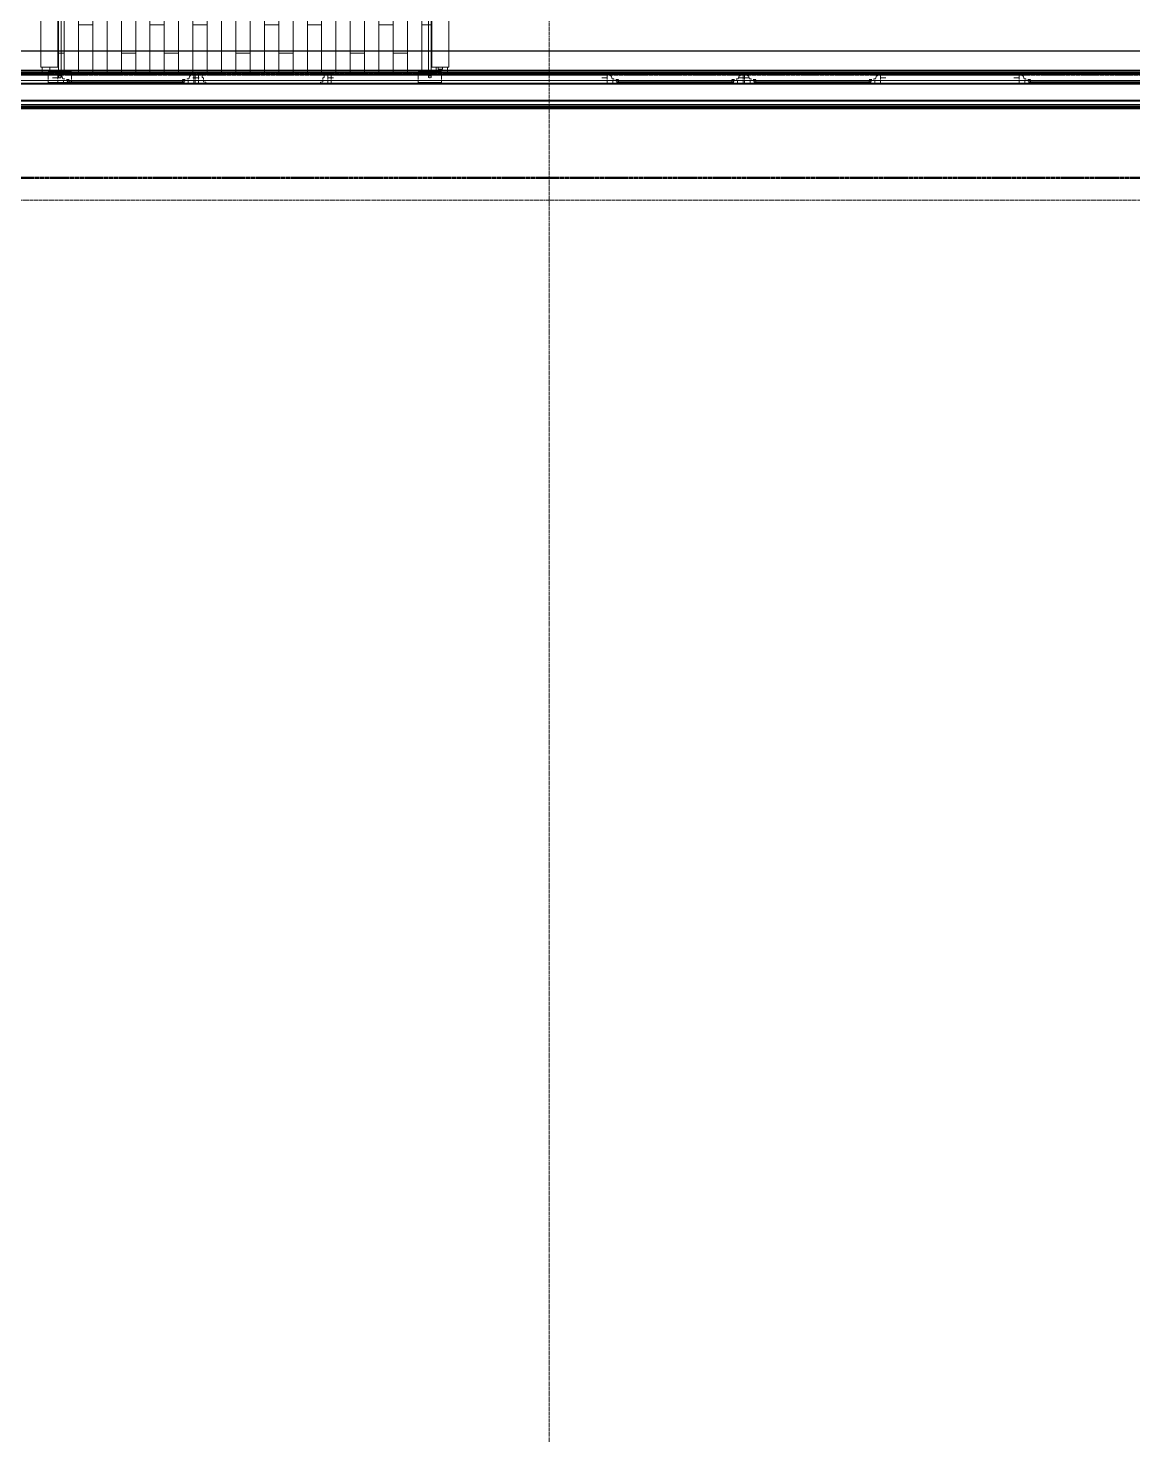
# Model space of a CAD drawing. Header units: inches. Extents: x -4235 to -464, y 9767 to 12269.
# Drawn here: x -2646 to -2337.1, y 10471.1 to 10864.3 of the extents above; entities that cross this region are included whole.
import ezdxf

# ---------------------------------------------------------------- set-up
doc = ezdxf.new("R2010")
doc.units = ezdxf.units.IN
doc.header["$MEASUREMENT"] = 0
doc.linetypes.add('Dash 1_16_', pattern=[0.125, 0.0625, -0.0625])
doc.linetypes.add('Grid Line 1_2_', pattern=[0.875, 0.5, -0.125, 0.125, -0.125])
for name, color, linetype, lineweight in [('A-DOOR-1', 31, 'Continuous', 9), ('A-DOOR-FRAM', 31, 'Continuous', 20), ('A-FLOR-1', 192, 'Continuous', 9), ('A-FLOR-HRAL', 11, 'Continuous', 9), ('A-FLOR-PATT-1', 9, 'Continuous', 9), ('A-GLAZ-1', 151, 'Continuous', 9), ('A-GLAZ-2', 151, 'Continuous', 20), ('A-ROOF-1', 10, 'Dash 1_16_', 9), ('A-WALL-1', 113, 'Continuous', 9), ('C-PROP-LINE-1', 91, 'Dash 1_16_', 50), ('S-GRID-1', 1, 'Grid Line 1_2_', 9)]:
    doc.layers.add(name, color=color, linetype=linetype, lineweight=lineweight)

# ---------------------------------------------------------------- blocks, each defined once
blk = doc.blocks.new('Basic Wall _ EXT - FIBER CEMENT - LARGE - ___-2505166-BACKGROUND - ROOF PLAN')
at = {"layer": 'A-WALL-1'}
for p, q in [((-2642.1, 10851.71), (-2755.53, 10851.71)), ((-2642.1, 10851.71), (-2755.53, 10851.71)), ((-2755.53, 10851.68), (-2642.1, 10851.68)), ((-2642.1, 10851.68), (-2755.53, 10851.68)), ((-2484.14, 10851.71), (-2528.77, 10851.71)), ((-2484.14, 10851.71), (-2528.77, 10851.71)), ((-2528.77, 10851.68), (-2484.14, 10851.68)), ((-2484.14, 10851.68), (-2528.77, 10851.68)), ((-2445.74, 10851.71), (-2446.11, 10851.71)), ((-2445.74, 10851.71), (-2446.11, 10851.71)), ((-2446.11, 10851.68), (-2445.74, 10851.68)), ((-2445.74, 10851.68), (-2446.11, 10851.68)), ((-2368.94, 10851.71), (-2407.71, 10851.71)), ((-2368.94, 10851.71), (-2407.71, 10851.71)), ((-2407.71, 10851.68), (-2368.94, 10851.68)), ((-2368.94, 10851.68), (-2407.71, 10851.68)), ((-2640.44, 10849.67), (-2674.76, 10849.67)), ((-2640.44, 10849.67), (-2674.76, 10849.67)), ((-2674.76, 10849.64), (-2640.44, 10849.64)), ((-2640.44, 10849.64), (-2674.76, 10849.64)), ((-2640.35, 10849.67), (-2640.44, 10849.67)), ((-2640.35, 10849.67), (-2640.44, 10849.67)), ((-2640.44, 10849.64), (-2640.35, 10849.64)), ((-2640.35, 10849.64), (-2640.44, 10849.64)), ((-2637.74, 10849.67), (-2640.33, 10849.67)), ((-2637.74, 10849.67), (-2640.33, 10849.67)), ((-2640.33, 10849.64), (-2637.74, 10849.64)), ((-2637.74, 10849.64), (-2640.33, 10849.64)), ((-2598.39, 10849.67), (-2599.71, 10849.67)), ((-2598.39, 10849.67), (-2599.71, 10849.67)), ((-2599.71, 10849.64), (-2598.39, 10849.64)), ((-2598.39, 10849.64), (-2599.71, 10849.64)), ((-2536.94, 10849.67), (-2562.26, 10849.67)), ((-2536.94, 10849.67), (-2562.26, 10849.67)), ((-2562.26, 10849.64), (-2536.94, 10849.64)), ((-2536.94, 10849.64), (-2562.26, 10849.64)), ((-2536.86, 10849.67), (-2536.94, 10849.67)), ((-2536.86, 10849.67), (-2536.94, 10849.67)), ((-2536.94, 10849.64), (-2536.85, 10849.64)), ((-2536.85, 10849.64), (-2536.94, 10849.64)), ((-2530.47, 10849.67), (-2536.83, 10849.67)), ((-2530.47, 10849.67), (-2536.83, 10849.67)), ((-2536.83, 10849.64), (-2530.46, 10849.64)), ((-2530.46, 10849.64), (-2536.83, 10849.64)), ((-2484.14, 10849.67), (-2530.44, 10849.67)), ((-2484.14, 10849.67), (-2530.44, 10849.67)), ((-2530.44, 10849.64), (-2484.14, 10849.64)), ((-2484.14, 10849.64), (-2530.44, 10849.64)), ((-2445.74, 10849.67), (-2446.11, 10849.67)), ((-2445.74, 10849.67), (-2446.11, 10849.67)), ((-2446.11, 10849.64), (-2445.74, 10849.64)), ((-2445.74, 10849.64), (-2446.11, 10849.64)), ((-2368.94, 10849.67), (-2407.71, 10849.67)), ((-2368.94, 10849.67), (-2407.71, 10849.67)), ((-2407.71, 10849.64), (-2368.94, 10849.64)), ((-2368.94, 10849.64), (-2407.71, 10849.64))]:
    blk.add_line(p, q, dxfattribs=at)
blk = doc.blocks.new('Basic Wall _ EXT - FIBER CEMENT - LARGE - ___-2162459-BACKGROUND - ROOF PLAN')
at = {"layer": 'A-WALL-1'}
for p, q in [((-2637.56, 10852.6), (-2989.21, 10852.6)), ((-2637.56, 10852.3), (-2989.21, 10852.3)), ((-2637.56, 10852.3), (-2989.21, 10852.3)), ((-2637.56, 10852.28), (-2989.21, 10852.28)), ((-2637.56, 10852.26), (-2989.21, 10852.26)), ((-2637.56, 10852.26), (-2989.21, 10852.26)), ((-2637.56, 10852.26), (-2989.21, 10852.26)), ((-2637.45, 10852.6), (-2637.51, 10852.6)), ((-2637.45, 10852.3), (-2637.51, 10852.3)), ((-2637.45, 10852.3), (-2637.51, 10852.3)), ((-2637.45, 10852.28), (-2637.51, 10852.28)), ((-2637.45, 10852.26), (-2637.51, 10852.26)), ((-2637.45, 10852.26), (-2637.51, 10852.26)), ((-2637.45, 10852.26), (-2637.51, 10852.26)), ((-2637.38, 10852.6), (-2637.45, 10852.6)), ((-2637.38, 10852.3), (-2637.45, 10852.3)), ((-2637.38, 10852.3), (-2637.45, 10852.3)), ((-2637.38, 10852.28), (-2637.45, 10852.28)), ((-2637.38, 10852.26), (-2637.45, 10852.26)), ((-2637.38, 10852.26), (-2637.45, 10852.26)), ((-2637.38, 10852.26), (-2637.45, 10852.26)), ((-2637.29, 10852.6), (-2637.38, 10852.6)), ((-2637.29, 10852.3), (-2637.38, 10852.3)), ((-2637.29, 10852.3), (-2637.38, 10852.3)), ((-2637.29, 10852.28), (-2637.38, 10852.28)), ((-2637.29, 10852.26), (-2637.38, 10852.26)), ((-2637.29, 10852.26), (-2637.38, 10852.26)), ((-2637.29, 10852.26), (-2637.38, 10852.26)), ((-2637.19, 10852.6), (-2637.28, 10852.6)), ((-2637.19, 10852.3), (-2637.28, 10852.3)), ((-2637.19, 10852.3), (-2637.28, 10852.3)), ((-2637.19, 10852.28), (-2637.28, 10852.28)), ((-2637.19, 10852.26), (-2637.28, 10852.26)), ((-2637.19, 10852.26), (-2637.28, 10852.26)), ((-2637.19, 10852.26), (-2637.28, 10852.26)), ((-2637.09, 10852.6), (-2637.19, 10852.6)), ((-2637.09, 10852.3), (-2637.19, 10852.3)), ((-2637.09, 10852.3), (-2637.19, 10852.3)), ((-2637.09, 10852.28), (-2637.19, 10852.28)), ((-2637.09, 10852.26), (-2637.19, 10852.26)), ((-2637.09, 10852.26), (-2637.19, 10852.26)), ((-2637.09, 10852.26), (-2637.19, 10852.26)), ((-2637, 10852.6), (-2637.09, 10852.6)), ((-2637, 10852.3), (-2637.09, 10852.3)), ((-2637, 10852.3), (-2637.09, 10852.3)), ((-2637, 10852.28), (-2637.09, 10852.28)), ((-2637, 10852.26), (-2637.09, 10852.26)), ((-2637, 10852.26), (-2637.09, 10852.26)), ((-2637, 10852.26), (-2637.09, 10852.26)), ((-2636.92, 10852.6), (-2637, 10852.6)), ((-2636.92, 10852.3), (-2637, 10852.3)), ((-2636.92, 10852.3), (-2637, 10852.3)), ((-2636.92, 10852.28), (-2637, 10852.28)), ((-2636.92, 10852.26), (-2637, 10852.26)), ((-2636.92, 10852.26), (-2637, 10852.26)), ((-2636.92, 10852.26), (-2637, 10852.26)), ((-2636.86, 10852.6), (-2636.92, 10852.6)), ((-2636.86, 10852.3), (-2636.92, 10852.3)), ((-2636.86, 10852.3), (-2636.92, 10852.3)), ((-2636.86, 10852.28), (-2636.92, 10852.28)), ((-2636.86, 10852.26), (-2636.92, 10852.26)), ((-2636.86, 10852.26), (-2636.92, 10852.26)), ((-2636.86, 10852.26), (-2636.92, 10852.26)), ((-2534.07, 10852.6), (-2636.81, 10852.6)), ((-2534.07, 10852.3), (-2636.81, 10852.3)), ((-2534.07, 10852.3), (-2636.81, 10852.3)), ((-2534.07, 10852.28), (-2636.81, 10852.28)), ((-2534.07, 10852.26), (-2636.81, 10852.26)), ((-2534.07, 10852.26), (-2636.81, 10852.26)), ((-2534.07, 10852.26), (-2636.81, 10852.26)), ((-2533.96, 10852.6), (-2534.02, 10852.6)), ((-2533.96, 10852.3), (-2534.02, 10852.3)), ((-2533.96, 10852.3), (-2534.02, 10852.3)), ((-2533.96, 10852.28), (-2534.02, 10852.28)), ((-2533.96, 10852.26), (-2534.02, 10852.26)), ((-2533.96, 10852.26), (-2534.02, 10852.26)), ((-2533.96, 10852.26), (-2534.02, 10852.26)), ((-2533.88, 10852.6), (-2533.96, 10852.6)), ((-2533.88, 10852.3), (-2533.96, 10852.3)), ((-2533.88, 10852.3), (-2533.96, 10852.3)), ((-2533.88, 10852.28), (-2533.96, 10852.28)), ((-2533.88, 10852.26), (-2533.96, 10852.26)), ((-2533.88, 10852.26), (-2533.96, 10852.26)), ((-2533.88, 10852.26), (-2533.96, 10852.26)), ((-2533.79, 10852.6), (-2533.88, 10852.6)), ((-2533.79, 10852.3), (-2533.88, 10852.3)), ((-2533.79, 10852.3), (-2533.88, 10852.3)), ((-2533.79, 10852.28), (-2533.88, 10852.28)), ((-2533.79, 10852.26), (-2533.88, 10852.26)), ((-2533.79, 10852.26), (-2533.88, 10852.26)), ((-2533.79, 10852.26), (-2533.88, 10852.26)), ((-2533.7, 10852.6), (-2533.79, 10852.6)), ((-2533.7, 10852.3), (-2533.79, 10852.3)), ((-2533.7, 10852.3), (-2533.79, 10852.3)), ((-2533.7, 10852.28), (-2533.79, 10852.28)), ((-2533.7, 10852.26), (-2533.79, 10852.26)), ((-2533.7, 10852.26), (-2533.79, 10852.26)), ((-2533.7, 10852.26), (-2533.79, 10852.26)), ((-2533.6, 10852.6), (-2533.69, 10852.6)), ((-2533.6, 10852.3), (-2533.69, 10852.3)), ((-2533.6, 10852.3), (-2533.69, 10852.3)), ((-2533.6, 10852.28), (-2533.69, 10852.28)), ((-2533.6, 10852.26), (-2533.69, 10852.26)), ((-2533.6, 10852.26), (-2533.69, 10852.26)), ((-2533.6, 10852.26), (-2533.69, 10852.26)), ((-2533.51, 10852.6), (-2533.6, 10852.6)), ((-2533.51, 10852.3), (-2533.6, 10852.3)), ((-2533.51, 10852.3), (-2533.6, 10852.3)), ((-2533.51, 10852.28), (-2533.6, 10852.28)), ((-2533.51, 10852.26), (-2533.6, 10852.26)), ((-2533.51, 10852.26), (-2533.6, 10852.26)), ((-2533.51, 10852.26), (-2533.6, 10852.26)), ((-2533.43, 10852.6), (-2533.51, 10852.6)), ((-2533.43, 10852.3), (-2533.51, 10852.3)), ((-2533.43, 10852.3), (-2533.51, 10852.3)), ((-2533.43, 10852.28), (-2533.51, 10852.28)), ((-2533.43, 10852.26), (-2533.51, 10852.26)), ((-2533.43, 10852.26), (-2533.51, 10852.26)), ((-2533.43, 10852.26), (-2533.51, 10852.26)), ((-2533.37, 10852.6), (-2533.43, 10852.6)), ((-2533.37, 10852.3), (-2533.43, 10852.3)), ((-2533.37, 10852.3), (-2533.43, 10852.3)), ((-2533.37, 10852.28), (-2533.43, 10852.28)), ((-2533.37, 10852.26), (-2533.43, 10852.26)), ((-2533.37, 10852.26), (-2533.43, 10852.26)), ((-2533.37, 10852.26), (-2533.43, 10852.26)), ((-2067.92, 10852.6), (-2533.32, 10852.6)), ((-2067.92, 10852.3), (-2533.32, 10852.3)), ((-2174.19, 10852.3), (-2533.32, 10852.3)), ((-2174.19, 10852.28), (-2533.32, 10852.28)), ((-2174.19, 10852.26), (-2533.32, 10852.26)), ((-2174.19, 10852.26), (-2533.32, 10852.26)), ((-2067.92, 10852.26), (-2533.32, 10852.26)), ((-2640.44, 10849.67), (-2986.33, 10849.67)), ((-2640.44, 10849.67), (-2986.33, 10849.67)), ((-2986.33, 10849.64), (-2640.44, 10849.64)), ((-2640.44, 10849.64), (-2986.33, 10849.64)), ((-2640.35, 10849.67), (-2640.44, 10849.67)), ((-2640.35, 10849.67), (-2640.44, 10849.67)), ((-2640.44, 10849.64), (-2640.35, 10849.64)), ((-2640.35, 10849.64), (-2640.44, 10849.64)), ((-2633.96, 10849.67), (-2640.33, 10849.67)), ((-2633.96, 10849.67), (-2640.33, 10849.67)), ((-2640.33, 10849.64), (-2633.96, 10849.64)), ((-2633.96, 10849.64), (-2640.33, 10849.64)), ((-2536.94, 10849.67), (-2633.94, 10849.67)), ((-2536.94, 10849.67), (-2633.94, 10849.67)), ((-2633.94, 10849.64), (-2536.94, 10849.64)), ((-2536.94, 10849.64), (-2633.94, 10849.64)), ((-2536.86, 10849.67), (-2536.94, 10849.67)), ((-2536.86, 10849.67), (-2536.94, 10849.67)), ((-2536.94, 10849.64), (-2536.85, 10849.64)), ((-2536.85, 10849.64), (-2536.94, 10849.64)), ((-2530.47, 10849.67), (-2536.83, 10849.67)), ((-2530.47, 10849.67), (-2536.83, 10849.67)), ((-2536.83, 10849.64), (-2530.46, 10849.64)), ((-2530.46, 10849.64), (-2536.83, 10849.64)), ((-2176.94, 10849.67), (-2530.44, 10849.67)), ((-2176.94, 10849.67), (-2530.44, 10849.67)), ((-2530.44, 10849.64), (-2176.94, 10849.64)), ((-2176.94, 10849.64), (-2530.44, 10849.64))]:
    blk.add_line(p, q, dxfattribs=at)
blk = doc.blocks.new('Basic Wall _ EXT - FIBER CEMENT - SMALL - ___-2145933-BACKGROUND - ROOF PLAN')
at = {"layer": 'A-WALL-1'}
for p, q in [((-3394.94, 10857.87), (-2061.81, 10857.87)), ((-2061.81, 10857.87), (-3394.94, 10857.87)), ((-2061.73, 10857.95), (-3394.86, 10857.95)), ((-2061.73, 10857.95), (-3394.86, 10857.95)), ((-2068.29, 10851.39), (-3401.42, 10851.39)), ((-2068.29, 10851.39), (-3401.42, 10851.39)), ((-2068.22, 10851.47), (-3401.34, 10851.47)), ((-2067.84, 10851.85), (-3400.96, 10851.85)), ((-2067.77, 10851.92), (-3400.89, 10851.92)), ((-2070.72, 10848.97), (-3403.85, 10848.97)), ((-2077.17, 10848.97), (-3401.42, 10848.97)), ((-2077.6, 10842.08), (-3410.73, 10842.08)), ((-3410.52, 10842.29), (-2077.4, 10842.29)), ((-3410.37, 10842.44), (-2077.25, 10842.44)), ((-2077.24, 10842.45), (-3410.36, 10842.45)), ((-2077.2, 10842.48), (-3410.33, 10842.48)), ((-2077.17, 10842.52), (-3410.3, 10842.52)), ((-2077.18, 10842.51), (-3410.3, 10842.51)), ((-2077.17, 10842.52), (-3410.29, 10842.52)), ((-2077.11, 10842.58), (-3410.23, 10842.58)), ((-2077.1, 10842.59), (-3410.22, 10842.59)), ((-2077.05, 10842.64), (-3410.17, 10842.64)), ((-3409.82, 10842.99), (-2076.7, 10842.99)), ((-2076.7, 10842.99), (-3409.82, 10842.99)), ((-3408.95, 10843.86), (-2075.83, 10843.86)), ((-2075.83, 10843.86), (-3408.95, 10843.86)), ((-2075.62, 10844.06), (-3408.75, 10844.06)), ((-2075.62, 10844.06), (-3408.75, 10844.06)), ((-2075.54, 10844.14), (-3408.67, 10844.14)), ((-2075.54, 10844.14), (-3408.67, 10844.14)), ((-2077.91, 10841.78), (-3411.03, 10841.78)), ((-2077.8, 10841.89), (-3410.92, 10841.89)), ((-2077.67, 10842.02), (-3410.8, 10842.02))]:
    blk.add_line(p, q, dxfattribs=at)
blk = doc.blocks.new('Door-Inswing-Andersen-400_Series-Single - 3_ 0-1_8_ x 6_ 7-1_2_ - 3rd floor-V5-BACKGROUND - ROOF PLAN')
at = {"layer": 'A-DOOR-FRAM'}
for p, q in [((-18.06, 4.75), (-18.06, 4.56)), ((-18.06, 4.75), (-17.03, 4.75)), ((-18.06, 4.11), (-18.06, 3.01)), ((-18.06, 4.11), (-18.06, 3.01)), ((-17.03, 4.56), (-17.03, 4.75)), ((-17.03, 3.63), (-17.03, 4.11)), ((17.03, 4.56), (17.03, 4.75)), ((18.06, 4.75), (17.03, 4.75)), ((17.03, 3.63), (17.03, 4.11)), ((18.06, 4.75), (18.06, 4.56)), ((18.06, 4.11), (18.06, 3)), ((18.06, 3), (18.06, 4.11)), ((-19.69, 3.44), (-18.06, 3.44)), ((-18.06, 2.84), (-18.06, 2.72)), ((-18.06, 2.84), (-18.06, 2.72)), ((-18.06, 2.69), (-18.06, 2.01)), ((-18.06, 2.69), (-18.06, 2.01)), ((-18.06, 2.01), (-18.06, 1.69)), ((-18.06, 2.01), (-18.06, 1.69)), ((-16.69, 3.39), (-17.03, 3.63)), ((-16.69, 3.01), (-16.69, 3.39)), ((-16.69, 2.72), (-16.69, 2.84)), ((-16.69, 2.4), (-16.69, 2.69)), ((-16, 2.23), (-16.69, 2.39)), ((-16, 2.01), (-16, 2.23)), ((-16, 1.69), (-16, 2.01)), ((16, 2.23), (16.69, 2.39)), ((16, 2.01), (16, 2.23)), ((16, 1.69), (16, 2.01)), ((16.69, 3.39), (17.03, 3.63)), ((16.69, 3), (16.69, 3.39)), ((16.69, 2.72), (16.69, 2.84)), ((16.69, 2.39), (16.69, 2.69)), ((19.69, 3.44), (18.06, 3.44)), ((18.06, 2.84), (18.06, 2.72)), ((18.06, 2.72), (18.06, 2.84)), ((18.06, 2.69), (18.06, 2.01)), ((18.06, 2.01), (18.06, 2.69)), ((18.06, 2.01), (18.06, 1.69)), ((18.06, 1.69), (18.06, 2.01))]:
    blk.add_line(p, q, dxfattribs=at)
blk = doc.blocks.new('Window-Double_Hung-Andersen-400_Series-Tilt_Wash - DOUBLE HUNG - COTTAGE - 3RD FLOOR-V20-BACKGROUND - ROOF PLAN')
at = {"layer": 'A-GLAZ-1'}
for p, q in [((-16.29, 2.5), (-15.7, 2.5)), ((-16.29, 2.12), (-15.7, 2.12)), ((-15.82, 2.5), (-15.82, 2.12)), ((-15.7, 2.63), (15.7, 2.63)), ((-15.7, 2.5), (15.7, 2.5)), ((-15.7, 2.12), (15.7, 2.12)), ((-15.7, 2), (15.7, 2)), ((16.29, 2.5), (15.7, 2.5)), ((16.29, 2.12), (15.7, 2.12)), ((15.82, 2.5), (15.82, 2.12))]:
    blk.add_line(p, q, dxfattribs=at)
at = {"layer": 'A-GLAZ-2'}
for p, q in [((19.01, 4.81), (-19.01, 4.81)), ((-19.01, 4.81), (-19.01, 4.56)), ((-19.01, 4.28), (-19.01, 4.24)), ((-19.01, 4.11), (-19.01, 3)), ((-18.2, 4.81), (-18.2, 4.56)), ((-18.2, 4.28), (-18.2, 4.24)), ((-18.2, 4.11), (-18.2, 4.04)), ((-18.2, 4), (-17.92, 4)), ((-17.92, 4), (-17.61, 3.19)), ((17.92, 4), (17.61, 3.19)), ((18.2, 4), (17.92, 4)), ((18.2, 4.81), (18.2, 4.56)), ((18.2, 4.28), (18.2, 4.24)), ((18.2, 4.22), (18.2, 4.17)), ((18.2, 4.08), (18.2, 4)), ((19.01, 4.56), (19.01, 4.81)), ((19.01, 4.24), (19.01, 4.28)), ((19.01, 4.17), (19.01, 4.22)), ((19.01, 3), (19.01, 4.08)), ((-19.01, 3.44), (-20.51, 3.44)), ((-19.01, 2.84), (-19.01, 2.72)), ((-19.01, 2.69), (-19.01, 2.01)), ((-19.01, 2.01), (-19.01, 1.69)), ((-17.61, 3.19), (-17.14, 3.19)), ((-17.42, 2.75), (-16.57, 2.75)), ((-17.42, 2.69), (-17.42, 2.01)), ((-17.42, 2.01), (-17.42, 1.69)), ((-17.14, 3.19), (-17.14, 3)), ((-17.14, 2.84), (-17.14, 2.75)), ((-15.86, 2.97), (-16.57, 2.97)), ((-16.57, 2.72), (-16.57, 2.84)), ((-16.57, 2.63), (-16.57, 2.69)), ((-15.7, 2.63), (-16.57, 2.63)), ((-16.29, 2.63), (-16.29, 2.01)), ((-15.7, 2), (-16.29, 2)), ((-15.8, 2.84), (-15.74, 2.72)), ((-15.78, 1.69), (-15.7, 2)), ((-15.73, 2.69), (-15.7, 2.63)), ((15.73, 2.69), (15.7, 2.63)), ((15.7, 2.63), (16.57, 2.63)), ((15.7, 2), (16.29, 2)), ((15.78, 1.69), (15.7, 2)), ((15.8, 2.84), (15.74, 2.72)), ((15.86, 2.97), (16.57, 2.97)), ((16.29, 2.63), (16.29, 2.01)), ((16.57, 2.72), (16.57, 2.84)), ((17.42, 2.75), (16.57, 2.75)), ((16.57, 2.63), (16.57, 2.69)), ((17.14, 3.19), (17.14, 3)), ((17.61, 3.19), (17.14, 3.19)), ((17.14, 2.84), (17.14, 2.75)), ((17.42, 2.69), (17.42, 2.01)), ((17.42, 2.01), (17.42, 1.69)), ((19.01, 3.44), (20.51, 3.44)), ((19.01, 2.72), (19.01, 2.84)), ((19.01, 2.01), (19.01, 2.69)), ((19.01, 1.69), (19.01, 2.01))]:
    blk.add_line(p, q, dxfattribs=at)
blk = doc.blocks.new('Window-Double_Hung-Andersen-400_Series-Tilt_Wash - DOUBLE HUNG - COTTAGE - 3RD FLOOR-V21-BACKGROUND - ROOF PLAN')
at = {"layer": 'A-GLAZ-1'}
for p, q in [((-16.29, 2.5), (-15.7, 2.5)), ((-16.29, 2.12), (-15.7, 2.12)), ((-15.82, 2.5), (-15.82, 2.12)), ((-15.7, 2.63), (15.7, 2.63)), ((-15.7, 2.5), (15.7, 2.5)), ((-15.7, 2.12), (15.7, 2.12)), ((-15.7, 2), (15.7, 2)), ((16.29, 2.5), (15.7, 2.5)), ((16.29, 2.12), (15.7, 2.12)), ((15.82, 2.5), (15.82, 2.12))]:
    blk.add_line(p, q, dxfattribs=at)
at = {"layer": 'A-GLAZ-2'}
for p, q in [((19.01, 4.81), (-19.01, 4.81)), ((-19.01, 4.81), (-19.01, 4.56)), ((-19.01, 4.4), (-19.01, 4.36)), ((-19.01, 4.28), (-19.01, 4.23)), ((-19.01, 4.22), (-19.01, 4.17)), ((-19.01, 4.11), (-19.01, 3)), ((-18.2, 4.81), (-18.2, 4.56)), ((-18.2, 4.4), (-18.2, 4.36)), ((-18.2, 4.28), (-18.2, 4.23)), ((-18.2, 4.22), (-18.2, 4.17)), ((-18.2, 4.11), (-18.2, 4)), ((-18.2, 4), (-17.92, 4)), ((-17.92, 4), (-17.61, 3.19)), ((17.92, 4), (17.61, 3.19)), ((18.2, 4), (17.92, 4)), ((18.2, 4.81), (18.2, 4.56)), ((18.2, 4.4), (18.2, 4.36)), ((18.2, 4.28), (18.2, 4.23)), ((18.2, 4.22), (18.2, 4.17)), ((18.2, 4.11), (18.2, 4)), ((19.01, 4.56), (19.01, 4.81)), ((19.01, 4.36), (19.01, 4.4)), ((19.01, 4.23), (19.01, 4.28)), ((19.01, 4.17), (19.01, 4.22)), ((19.01, 3), (19.01, 4.11)), ((-19.01, 3.44), (-20.51, 3.44)), ((-19.01, 2.84), (-19.01, 2.72)), ((-19.01, 2.69), (-19.01, 2.01)), ((-19.01, 2.01), (-19.01, 1.69)), ((-17.61, 3.19), (-17.14, 3.19)), ((-17.42, 2.75), (-16.57, 2.75)), ((-17.42, 2.69), (-17.42, 2.01)), ((-17.42, 2.01), (-17.42, 1.69)), ((-17.14, 3.19), (-17.14, 3)), ((-17.14, 2.84), (-17.14, 2.75)), ((-15.86, 2.97), (-16.57, 2.97)), ((-16.57, 2.72), (-16.57, 2.84)), ((-16.57, 2.63), (-16.57, 2.69)), ((-15.7, 2.63), (-16.57, 2.63)), ((-16.29, 2.63), (-16.29, 2.01)), ((-15.7, 2), (-16.29, 2)), ((-15.8, 2.84), (-15.74, 2.72)), ((-15.78, 1.69), (-15.7, 2)), ((-15.73, 2.69), (-15.7, 2.63)), ((15.73, 2.69), (15.7, 2.63)), ((15.7, 2.63), (16.57, 2.63)), ((15.7, 2), (16.29, 2)), ((15.78, 1.69), (15.7, 2)), ((15.8, 2.84), (15.74, 2.72)), ((15.82, 2.9), (15.8, 2.85)), ((15.85, 2.95), (15.83, 2.91)), ((15.86, 2.97), (16.57, 2.97)), ((16.29, 2.63), (16.29, 2.01)), ((16.57, 2.91), (16.57, 2.95)), ((16.57, 2.85), (16.57, 2.9)), ((16.57, 2.72), (16.57, 2.84)), ((17.42, 2.75), (16.57, 2.75)), ((16.57, 2.63), (16.57, 2.69)), ((17.14, 3.19), (17.14, 3)), ((17.61, 3.19), (17.14, 3.19)), ((17.14, 2.95), (17.14, 2.91)), ((17.14, 2.9), (17.14, 2.85)), ((17.14, 2.84), (17.14, 2.75)), ((17.42, 2.69), (17.42, 2.01)), ((17.42, 2.01), (17.42, 1.69)), ((19.01, 3.44), (20.51, 3.44)), ((19.01, 2.91), (19.01, 2.95)), ((19.01, 2.85), (19.01, 2.9)), ((19.01, 2.72), (19.01, 2.84)), ((19.01, 2.01), (19.01, 2.69)), ((19.01, 1.69), (19.01, 2.01))]:
    blk.add_line(p, q, dxfattribs=at)
blk = doc.blocks.new('Window-Double_Hung-Andersen-400_Series-Tilt_Wash - DOUBLE HUNG - COTTAGE - 3RD FLOOR-V22-BACKGROUND - ROOF PLAN')
at = {"layer": 'A-GLAZ-1'}
for p, q in [((-16.29, -2.13), (-15.7, -2.13)), ((-16.29, -2.5), (-15.7, -2.5)), ((-15.82, -2.5), (-15.82, -2.13)), ((-15.7, -2), (15.7, -2)), ((-15.7, -2.13), (15.7, -2.13)), ((-15.7, -2.5), (15.21, -2.5)), ((-15.7, -2.63), (15.21, -2.63)), ((15.23, -2.5), (15.32, -2.5)), ((15.23, -2.63), (15.7, -2.63)), ((15.37, -2.5), (15.7, -2.5)), ((16.29, -2.13), (15.7, -2.13)), ((16.25, -2.5), (15.71, -2.5)), ((15.82, -2.5), (15.82, -2.13))]:
    blk.add_line(p, q, dxfattribs=at)
at = {"layer": 'A-GLAZ-2'}
for p, q in [((-19.01, -3.44), (-20.51, -3.44)), ((-19.01, -2.01), (-19.01, -1.69)), ((-19.01, -2.69), (-19.01, -2.01)), ((-19.01, -2.84), (-19.01, -2.72)), ((-19.01, -4.11), (-19.01, -3.01)), ((-17.92, -4), (-17.61, -3.19)), ((-17.61, -3.19), (-17.14, -3.19)), ((-17.42, -2.01), (-17.42, -1.69)), ((-17.42, -2.69), (-17.42, -2.01)), ((-17.42, -2.75), (-16.57, -2.75)), ((-17.14, -2.84), (-17.14, -2.75)), ((-17.14, -3.19), (-17.14, -3.06)), ((-16.57, -2.63), (-16.57, -2.69)), ((-15.7, -2.63), (-16.57, -2.63)), ((-16.57, -2.72), (-16.57, -2.84)), ((-15.86, -2.97), (-16.57, -2.97)), ((-15.7, -2), (-16.29, -2)), ((-16.29, -2.63), (-16.29, -2.01)), ((-15.8, -2.84), (-15.74, -2.72)), ((-15.78, -1.69), (-15.7, -2)), ((-15.73, -2.69), (-15.7, -2.63)), ((15.78, -1.69), (15.7, -2)), ((15.7, -2), (16.29, -2)), ((15.73, -2.69), (15.7, -2.63)), ((15.74, -2.63), (16.57, -2.63)), ((15.8, -2.84), (15.76, -2.75)), ((15.86, -2.97), (16.57, -2.97)), ((16.29, -2.13), (16.29, -2.01)), ((16.29, -2.63), (16.29, -2.13)), ((16.57, -2.63), (16.57, -2.69)), ((16.57, -2.72), (16.57, -2.84)), ((17.42, -2.75), (16.57, -2.75)), ((17.14, -2.84), (17.14, -2.75)), ((17.14, -3.19), (17.14, -3.06)), ((17.61, -3.19), (17.14, -3.19)), ((17.42, -2.01), (17.42, -1.69)), ((17.42, -2.13), (17.42, -2.01)), ((17.42, -2.69), (17.42, -2.13)), ((17.92, -4), (17.61, -3.19)), ((19.01, -1.69), (19.01, -2.01)), ((19.01, -2.01), (19.01, -2.13)), ((19.01, -2.13), (19.01, -2.69)), ((19.01, -2.72), (19.01, -2.84)), ((19.01, -3.06), (19.01, -4.11)), ((19.01, -3.44), (19.65, -3.44)), ((19.65, -3.44), (20.51, -3.44)), ((-19.01, -4.81), (-19.01, -4.56)), ((15.21, -4.81), (-19.01, -4.81)), ((-18.2, -4), (-17.92, -4)), ((-18.2, -4.11), (-18.2, -4)), ((-18.2, -4.81), (-18.2, -4.56)), ((15.32, -4.81), (15.21, -4.81)), ((15.62, -4.81), (15.32, -4.81)), ((18.09, -4.81), (15.65, -4.81)), ((18.09, -4), (17.92, -4)), ((18.2, -4.81), (18.14, -4.81)), ((18.2, -4.11), (18.2, -4)), ((18.2, -4.81), (18.2, -4.56)), ((18.28, -4.81), (18.2, -4.81)), ((18.37, -4.81), (18.28, -4.81)), ((18.46, -4.81), (18.39, -4.81)), ((18.56, -4.81), (18.47, -4.81)), ((18.65, -4.81), (18.56, -4.81)), ((18.73, -4.81), (18.65, -4.81)), ((18.79, -4.81), (18.73, -4.81)), ((19.01, -4.81), (18.84, -4.81)), ((19.01, -4.56), (19.01, -4.81))]:
    blk.add_line(p, q, dxfattribs=at)
blk = doc.blocks.new('Window-Double_Hung-Andersen-400_Series-Tilt_Wash - DOUBLE HUNG - COTTAGE - 3RD FLOOR-V70-BACKGROUND - ROOF PLAN')
at = {"layer": 'A-GLAZ-1'}
for p, q in [((-16.29, 2.5), (-15.7, 2.5)), ((-16.29, 2.12), (-15.7, 2.12)), ((-15.82, 2.5), (-15.82, 2.12)), ((-15.7, 2.63), (15.7, 2.63)), ((-15.7, 2.5), (15.7, 2.5)), ((-15.7, 2.12), (15.7, 2.12)), ((-15.7, 2), (15.7, 2)), ((16.29, 2.5), (15.7, 2.5)), ((16.29, 2.12), (15.7, 2.12)), ((15.82, 2.5), (15.82, 2.12))]:
    blk.add_line(p, q, dxfattribs=at)
at = {"layer": 'A-GLAZ-2'}
for p, q in [((19.01, 4.81), (-19.01, 4.81)), ((-19.01, 4.81), (-19.01, 4.56)), ((-19.01, 4.11), (-19.01, 3)), ((-18.2, 4.81), (-18.2, 4.56)), ((-18.2, 4.11), (-18.2, 4)), ((-18.2, 4), (-17.92, 4)), ((-17.92, 4), (-17.61, 3.19)), ((17.92, 4), (17.61, 3.19)), ((18.2, 4), (17.92, 4)), ((18.2, 4.81), (18.2, 4.56)), ((18.2, 4.28), (18.2, 4.24)), ((18.2, 4.11), (18.2, 4.03)), ((19.01, 4.56), (19.01, 4.81)), ((19.01, 4.24), (19.01, 4.28)), ((19.01, 3), (19.01, 4.11)), ((-19.01, 3.44), (-20.51, 3.44)), ((-19.01, 2.84), (-19.01, 2.72)), ((-19.01, 2.69), (-19.01, 2.01)), ((-19.01, 2.01), (-19.01, 1.69)), ((-17.61, 3.19), (-17.14, 3.19)), ((-17.42, 2.75), (-16.57, 2.75)), ((-17.42, 2.69), (-17.42, 2.01)), ((-17.42, 2.01), (-17.42, 1.69)), ((-17.14, 3.19), (-17.14, 3)), ((-17.14, 2.84), (-17.14, 2.75)), ((-15.86, 2.97), (-16.57, 2.97)), ((-16.57, 2.72), (-16.57, 2.84)), ((-16.57, 2.63), (-16.57, 2.69)), ((-15.7, 2.63), (-16.57, 2.63)), ((-16.29, 2.63), (-16.29, 2.01)), ((-15.7, 2), (-16.29, 2)), ((-15.8, 2.84), (-15.74, 2.72)), ((-15.78, 1.69), (-15.7, 2)), ((-15.73, 2.69), (-15.7, 2.63)), ((15.73, 2.69), (15.7, 2.63)), ((15.7, 2.63), (16.57, 2.63)), ((15.7, 2), (16.29, 2)), ((15.78, 1.69), (15.7, 2)), ((15.8, 2.84), (15.74, 2.72)), ((15.86, 2.97), (16.57, 2.97)), ((16.29, 2.63), (16.29, 2.01)), ((16.57, 2.72), (16.57, 2.84)), ((17.42, 2.75), (16.57, 2.75)), ((16.57, 2.63), (16.57, 2.69)), ((17.14, 3.19), (17.14, 3)), ((17.61, 3.19), (17.14, 3.19)), ((17.14, 2.84), (17.14, 2.75)), ((17.42, 2.69), (17.42, 2.01)), ((17.42, 2.01), (17.42, 1.69)), ((19.01, 3.44), (20.51, 3.44)), ((19.01, 2.72), (19.01, 2.84)), ((19.01, 2.01), (19.01, 2.69)), ((19.01, 1.69), (19.01, 2.01))]:
    blk.add_line(p, q, dxfattribs=at)
blk = doc.blocks.new('Railing - Baluster_01-V162-BACKGROUND - ROOF PLAN')
at = {"layer": 'A-FLOR-HRAL'}
for p, q in [((-0.59, 1.18), (0.59, 1.18)), ((-0.59, 0.59), (-0.59, 1.18)), ((0.59, 1.18), (0.59, 0.59))]:
    blk.add_line(p, q, dxfattribs=at)
blk = doc.blocks.new('Railing - Railing-2572432-BACKGROUND - ROOF PLAN')
at = {"layer": 'A-FLOR-HRAL'}
for p, q in [((-2528.41, 10916.64), (-2642.46, 10916.64)), ((-2642.46, 10916.64), (-2642.46, 10857.95)), ((-2528.41, 10857.95), (-2528.41, 10916.64)), ((-2637.74, 10911.91), (-2533.14, 10911.91)), ((-2637.74, 10857.95), (-2637.74, 10911.91)), ((-2533.14, 10911.91), (-2533.14, 10857.95)), ((-2642.46, 10857.95), (-2642.46, 10857.87)), ((-2642.46, 10857.87), (-2642.46, 10853.39)), ((-2637.74, 10857.87), (-2637.74, 10857.95)), ((-2637.74, 10853.39), (-2637.74, 10857.87)), ((-2533.14, 10857.95), (-2533.14, 10857.87)), ((-2533.14, 10857.87), (-2533.14, 10853.39)), ((-2528.41, 10857.87), (-2528.41, 10857.95)), ((-2528.41, 10853.39), (-2528.41, 10857.87)), ((-2641.99, 10853.39), (-2642.46, 10853.39)), ((-2638.21, 10853.39), (-2641.99, 10853.39)), ((-2637.74, 10853.39), (-2638.21, 10853.39)), ((-2533.12, 10853.39), (-2533.14, 10853.39)), ((-2533.07, 10853.39), (-2533.12, 10853.39)), ((-2532.66, 10853.39), (-2533.07, 10853.39)), ((-2528.88, 10853.39), (-2532.66, 10853.39)), ((-2528.41, 10853.39), (-2528.88, 10853.39))]:
    blk.add_line(p, q, dxfattribs=at)
for points, knots in [([(-2642.46, 10916.64), (-2642.46, 10916.64), (-2642.45, 10916.63), (-2642.43, 10916.6), (-2642.4, 10916.58), (-2642.37, 10916.55), (-2642.34, 10916.52), (-2642.32, 10916.49), (-2642.28, 10916.46), (-2642.23, 10916.41), (-2642.2, 10916.38), (-2642.16, 10916.34), (-2642.09, 10916.27), (-2642.03, 10916.21), (-2641.99, 10916.17)], [0, 0, 0, 0, 0.166667, 0.25, 0.333333, 0.416667, 0.458333, 0.5, 0.583333, 0.666667, 0.708333, 0.75, 0.833333, 1, 1, 1, 1]), ([(-2528.41, 10916.64), (-2528.41, 10916.64), (-2528.42, 10916.63), (-2528.45, 10916.6), (-2528.47, 10916.58), (-2528.5, 10916.55), (-2528.53, 10916.52), (-2528.56, 10916.49), (-2528.6, 10916.46), (-2528.64, 10916.41), (-2528.67, 10916.38), (-2528.71, 10916.34), (-2528.78, 10916.27), (-2528.84, 10916.21), (-2528.88, 10916.17)], [0, 0, 0, 0, 0.166667, 0.25, 0.333333, 0.416667, 0.458333, 0.5, 0.583333, 0.666667, 0.708333, 0.75, 0.833333, 1, 1, 1, 1]), ([(-2638.21, 10912.39), (-2638.17, 10912.35), (-2638.11, 10912.28), (-2638.03, 10912.21), (-2637.98, 10912.16), (-2637.95, 10912.12), (-2637.91, 10912.09), (-2637.88, 10912.06), (-2637.85, 10912.03), (-2637.83, 10912.01), (-2637.8, 10911.98), (-2637.77, 10911.95), (-2637.74, 10911.92), (-2637.74, 10911.91), (-2637.74, 10911.91)], [0, 0, 0, 0, 0.166667, 0.25, 0.333333, 0.375, 0.416667, 0.5, 0.541667, 0.583333, 0.666667, 0.75, 0.833333, 1, 1, 1, 1]), ([(-2532.66, 10912.39), (-2532.7, 10912.35), (-2532.77, 10912.28), (-2532.84, 10912.21), (-2532.89, 10912.16), (-2532.93, 10912.12), (-2532.96, 10912.09), (-2532.99, 10912.06), (-2533.02, 10912.03), (-2533.04, 10912.01), (-2533.07, 10911.98), (-2533.1, 10911.95), (-2533.13, 10911.92), (-2533.14, 10911.92), (-2533.14, 10911.91)], [0, 0, 0, 0, 0.166667, 0.25, 0.333333, 0.375, 0.416667, 0.5, 0.541667, 0.583333, 0.666667, 0.75, 0.833333, 1, 1, 1, 1])]:
    blk.add_open_spline(points, degree=3, knots=knots, dxfattribs=at)
at = {"rotation": 180}
blk.add_blockref('Railing - Baluster_01-V162-BACKGROUND - ROOF PLAN', (-2530.77, 10853.98), dxfattribs=at)
blk = doc.blocks.new('Walls 103 - Walls 1-2572478-BACKGROUND - ROOF PLAN')
at = {"layer": 'A-WALL-1'}
for p, q in [((-2534.07, 10911.92), (-2534.07, 10857.95)), ((-2533.32, 10857.95), (-2533.32, 10911.92)), ((-2534.07, 10857.95), (-2534.07, 10857.87)), ((-2534.07, 10857.87), (-2534.07, 10852.02)), ((-2533.32, 10857.87), (-2533.32, 10857.95)), ((-2533.32, 10852.02), (-2533.32, 10857.87)), ((-2536.94, 10852.02), (-2536.94, 10851.92)), ((-2534.07, 10852.02), (-2536.94, 10852.02)), ((-2536.94, 10852.02), (-2530.44, 10852.02)), ((-2536.94, 10851.92), (-2536.94, 10851.51)), ((-2536.94, 10851.06), (-2536.94, 10849.95)), ((-2534.07, 10852.02), (-2534.07, 10851.92)), ((-2534.07, 10851.92), (-2534.07, 10851.51)), ((-2534.07, 10851.06), (-2534.07, 10850.71)), ((-2533.96, 10852.02), (-2534.02, 10852.02)), ((-2533.88, 10852.02), (-2533.96, 10852.02)), ((-2533.79, 10852.02), (-2533.88, 10852.02)), ((-2533.7, 10852.02), (-2533.79, 10852.02)), ((-2533.6, 10852.02), (-2533.69, 10852.02)), ((-2533.51, 10852.02), (-2533.6, 10852.02)), ((-2533.43, 10852.02), (-2533.5, 10852.02)), ((-2533.37, 10852.02), (-2533.43, 10852.02)), ((-2533.32, 10851.92), (-2533.32, 10852.02)), ((-2530.44, 10852.02), (-2533.32, 10852.02)), ((-2533.32, 10851.51), (-2533.32, 10851.92)), ((-2533.32, 10850.71), (-2533.32, 10851.06)), ((-2530.44, 10851.92), (-2530.44, 10852.02)), ((-2530.44, 10851.51), (-2530.44, 10851.92)), ((-2530.44, 10849.95), (-2530.44, 10851.06)), ((-2536.94, 10849.79), (-2536.94, 10849.08)), ((-2530.44, 10849.08), (-2536.94, 10849.08)), ((-2536.94, 10849.08), (-2536.83, 10849.08)), ((-2536.83, 10849.08), (-2530.55, 10849.08)), ((-2530.55, 10849.08), (-2530.44, 10849.08)), ((-2530.44, 10849.08), (-2530.44, 10849.79))]:
    blk.add_line(p, q, dxfattribs=at)
for start_param, end_param in [(2.879793, 3.141593), (3.141593, 3.403392), (2.617994, 2.879793), (3.403392, 5.497787), (2.356194, 2.533959), (2.094395, 2.356194), (1.832596, 2.094395), (1.570796, 1.832596), (1.308997, 1.570796), (0.610219, 1.308997), (5.497787, 6.021386), (0.022268, 0.442878), (6.021386, 6.283185)]:
    blk.add_ellipse((-2533.69, 10850.71), major_axis=(0.375, 0), ratio=0.86769, start_param=start_param, end_param=end_param, dxfattribs=at)
blk = doc.blocks.new('Walls 104 - Walls 1-2572497-BACKGROUND - ROOF PLAN')
at = {"layer": 'A-WALL-1'}
for p, q in [((-2637.56, 10911.91), (-2637.56, 10857.95)), ((-2636.81, 10857.95), (-2636.81, 10911.91)), ((-2637.56, 10857.95), (-2637.56, 10857.87)), ((-2637.56, 10857.87), (-2637.56, 10852.02)), ((-2636.81, 10857.87), (-2636.81, 10857.95)), ((-2636.81, 10852.02), (-2636.81, 10857.87)), ((-2640.44, 10852.02), (-2640.44, 10851.92)), ((-2637.57, 10852.02), (-2640.44, 10852.02)), ((-2640.44, 10852.02), (-2633.94, 10852.02)), ((-2640.44, 10851.92), (-2640.44, 10851.51)), ((-2640.44, 10851.06), (-2640.44, 10849.95)), ((-2637.56, 10852.02), (-2637.56, 10851.92)), ((-2637.56, 10851.92), (-2637.56, 10851.51)), ((-2637.56, 10851.06), (-2637.56, 10850.71)), ((-2637.46, 10852.02), (-2637.52, 10852.02)), ((-2637.38, 10852.02), (-2637.46, 10852.02)), ((-2637.29, 10852.02), (-2637.38, 10852.02)), ((-2637.19, 10852.02), (-2637.29, 10852.02)), ((-2637.09, 10852.02), (-2637.19, 10852.02)), ((-2637, 10852.02), (-2637.09, 10852.02)), ((-2636.92, 10852.02), (-2637, 10852.02)), ((-2636.86, 10852.02), (-2636.92, 10852.02)), ((-2636.81, 10851.92), (-2636.81, 10852.02)), ((-2636.35, 10852.02), (-2636.81, 10852.02)), ((-2636.81, 10851.51), (-2636.81, 10851.92)), ((-2636.81, 10850.71), (-2636.81, 10851.06)), ((-2635.56, 10852.02), (-2636.35, 10852.02)), ((-2633.94, 10852.02), (-2635.56, 10852.02)), ((-2633.94, 10851.92), (-2633.94, 10852.02)), ((-2633.94, 10851.51), (-2633.94, 10851.92)), ((-2633.94, 10849.95), (-2633.94, 10851.06)), ((-2640.44, 10849.79), (-2640.44, 10849.08)), ((-2633.94, 10849.08), (-2640.44, 10849.08)), ((-2640.44, 10849.08), (-2640.33, 10849.08)), ((-2640.33, 10849.08), (-2639.49, 10849.08)), ((-2639.49, 10849.08), (-2638.81, 10849.08)), ((-2638.81, 10849.08), (-2638.03, 10849.08)), ((-2638.03, 10849.08), (-2636.35, 10849.08)), ((-2636.35, 10849.08), (-2635.56, 10849.08)), ((-2635.56, 10849.08), (-2634.89, 10849.08)), ((-2634.89, 10849.08), (-2634.05, 10849.08)), ((-2634.05, 10849.08), (-2633.94, 10849.08)), ((-2633.94, 10849.08), (-2633.94, 10849.79))]:
    blk.add_line(p, q, dxfattribs=at)
for major_axis, start_param, end_param in [((0.375, 0), 2.919485, 3.141593), ((0.375, 0), 3.141593, 3.403392), ((0.375, 0), 2.356194, 2.879793), ((0.375, 0), 3.403392, 4.18879), ((0.375, 0), 2.094395, 2.356194), ((0.375, 0), 1.832596, 2.094395), ((0.375, 0), 4.18879, 4.712389), ((0.375, 0), 1.570796, 1.832596), ((0.375, 0), 1.308997, 1.570796), ((-0.375, 0), 1.570796, 1.832596), ((0.375, 0), 1.047198, 1.308997), ((0.375, 0), 4.974188, 5.235988), ((0.375, 0), 0.785398, 1.047198), ((0.375, 0), 5.235988, 5.497787), ((0.375, 0), 0.523599, 0.785398), ((0.375, 0), 5.497787, 5.759587), ((0.375, 0), 5.759587, 6.283185), ((0.375, 0), 0.261799, 0.442878), ((0.375, 0), 0.022268, 0.224575)]:
    blk.add_ellipse((-2637.19, 10850.71), major_axis=major_axis, ratio=0.86769, start_param=start_param, end_param=end_param, dxfattribs=at)
blk = doc.blocks.new('Family - ___-2835860-BACKGROUND - ROOF PLAN')
at = {"layer": 'C-PROP-LINE-1'}
blk.add_line((-2067.92, 10851.39), (-3401.42, 10851.39), dxfattribs=at)
blk = doc.blocks.new('Family - ___-2835903-BACKGROUND - ROOF PLAN')
at = {"layer": 'C-PROP-LINE-1'}
blk.add_line((-2096.82, 10822.49), (-3400.92, 10822.49), dxfattribs=at)
blk = doc.blocks.new('Family - ___-2835932-BACKGROUND - ROOF PLAN')
at = {"layer": 'C-PROP-LINE-1'}
blk.add_line((-2067.92, 10851.39), (-3401.42, 10851.39), dxfattribs=at)

msp = doc.modelspace()

# ---------------------------------------------------------------- hatches: boundary and pattern name
at = {"layer": 'A-FLOR-PATT-1'}
h = msp.add_hatch(dxfattribs=at)
h.set_pattern_fill('FP_36', color=256, style=0, pattern_type=2)
h.set_pattern_definition([(270, (-3303.971, 9809.277), (4, 2e-16), []), (0, (-3303.971, 9809.277), (8, 8), [4, -28]), (0, (-3299.971, 9793.277), (8, 8), [4, -28])])
h.paths.add_polyline_path([(-2533.69, 10851.39), (-2528.77, 10851.42), (-2528.77, 10853.39), (-2530.18, 10853.39), (-2530.18, 10852.8), (-2531.36, 10852.8), (-2531.36, 10853.39), (-2533.14, 10853.39), (-2533.14, 10911.91), (-2637.74, 10911.91), (-2637.75, 10853.39), (-2642.1, 10853.39), (-2642.1, 10851.39), (-2637.74, 10851.42), (-2637.74, 10851.76), (-2599.71, 10851.76), (-2599.71, 10851.39), (-2533.79, 10851.39)], flags=0)

# ---------------------------------------------------------------- linework, layer by layer
at = {"layer": 'A-FLOR-1'}
for p, q in [((-2642.1, 10853.39), (-2642.1, 10852.58)), ((-2642.1, 10852.43), (-2642.1, 10852.3)), ((-2642.1, 10852.26), (-2642.1, 10851.51)), ((-2642.1, 10851.39), (-2640.44, 10851.39)), ((-2640.41, 10851.39), (-2637.74, 10851.39)), ((-2599.71, 10851.39), (-2536.94, 10851.39)), ((-2530.53, 10851.39), (-2528.77, 10851.39)), ((-2528.77, 10852.58), (-2528.77, 10853.39)), ((-2528.77, 10852.3), (-2528.77, 10852.43)), ((-2528.77, 10851.51), (-2528.77, 10852.26))]:
    msp.add_line(p, q, dxfattribs=at)
at = {"layer": 'A-ROOF-1'}
msp.add_line((-3404.17, 10848.64), (-2077.17, 10848.64), dxfattribs=at)
at = {"layer": 'A-WALL-1'}
for p, q in [((-2072.55, 10851.39), (-3401.42, 10851.39)), ((-2640.44, 10851.14), (-2758.41, 10851.14)), ((-2637.78, 10851.14), (-2640.4, 10851.14)), ((-2637.56, 10851.39), (-2637.74, 10851.39)), ((-2637.74, 10851.06), (-2637.74, 10850.01)), ((-2599.71, 10851.39), (-2634.02, 10851.39)), ((-2598.39, 10851.14), (-2599.71, 10851.14)), ((-2599.71, 10849.96), (-2599.71, 10851.06)), ((-2599.34, 10851.06), (-2599.34, 10849.96)), ((-2598.39, 10850.39), (-2599.34, 10850.39)), ((-2598.39, 10851.06), (-2598.39, 10849.96)), ((-2561.31, 10851.14), (-2562.26, 10851.14)), ((-2562.26, 10849.95), (-2562.26, 10851.06)), ((-2561.31, 10850.39), (-2562.26, 10850.39)), ((-2561.31, 10849.95), (-2561.31, 10851.06)), ((-2536.94, 10851.14), (-2561.28, 10851.14)), ((-2534.07, 10851.14), (-2536.91, 10851.14)), ((-2533.96, 10851.14), (-2534.02, 10851.14)), ((-2533.88, 10851.14), (-2533.96, 10851.14)), ((-2533.79, 10851.14), (-2533.88, 10851.14)), ((-2533.69, 10851.14), (-2533.79, 10851.14)), ((-2533.6, 10851.14), (-2533.69, 10851.14)), ((-2533.51, 10851.14), (-2533.6, 10851.14)), ((-2533.44, 10851.14), (-2533.51, 10851.14)), ((-2533.37, 10851.14), (-2533.43, 10851.14)), ((-2530.55, 10851.14), (-2533.32, 10851.14)), ((-2484.14, 10851.14), (-2530.52, 10851.14)), ((-2528.77, 10851.39), (-2068.3, 10851.39)), ((-2484.14, 10851.06), (-2484.14, 10849.95)), ((-2446.11, 10851.19), (-2446.11, 10851.23)), ((-2445.74, 10851.14), (-2446.11, 10851.14)), ((-2446.11, 10849.95), (-2446.11, 10851.06)), ((-2445.74, 10851.23), (-2445.74, 10851.19)), ((-2445.74, 10851.06), (-2445.74, 10849.95)), ((-2407.71, 10851.19), (-2407.71, 10851.23)), ((-2407.71, 10851.13), (-2407.71, 10851.17)), ((-2368.94, 10851.14), (-2407.71, 10851.14)), ((-2407.71, 10849.95), (-2407.71, 10851.03)), ((-2368.94, 10851.35), (-2368.94, 10851.31)), ((-2368.94, 10851.23), (-2368.94, 10851.19)), ((-2368.94, 10851.17), (-2368.94, 10851.13)), ((-2368.94, 10851.06), (-2368.94, 10849.95)), ((-2077.17, 10848.64), (-3401.42, 10848.64)), ((-2637.74, 10849.79), (-2637.74, 10849.67)), ((-2637.74, 10849.64), (-2637.74, 10848.64)), ((-2599.71, 10849.67), (-2599.71, 10849.79)), ((-2599.71, 10848.64), (-2599.71, 10849.64)), ((-2599.34, 10849.79), (-2599.34, 10849.67)), ((-2599.34, 10849.64), (-2599.34, 10848.64)), ((-2598.39, 10849.79), (-2598.39, 10849.67)), ((-2598.39, 10849.64), (-2598.39, 10848.64)), ((-2562.26, 10849.67), (-2562.26, 10849.79)), ((-2562.26, 10848.64), (-2562.26, 10849.64)), ((-2561.31, 10849.79), (-2561.31, 10849.67)), ((-2561.31, 10849.64), (-2561.31, 10848.64)), ((-2484.14, 10849.79), (-2484.14, 10849.67)), ((-2484.14, 10849.64), (-2484.14, 10848.64)), ((-2446.11, 10849.67), (-2446.11, 10849.79)), ((-2446.11, 10848.64), (-2446.11, 10849.64)), ((-2445.74, 10849.79), (-2445.74, 10849.67)), ((-2445.74, 10849.64), (-2445.74, 10848.64)), ((-2407.71, 10849.67), (-2407.71, 10849.79)), ((-2407.71, 10848.64), (-2407.71, 10849.64)), ((-2368.94, 10849.79), (-2368.94, 10849.67)), ((-2368.94, 10849.64), (-2368.94, 10848.64)), ((-2077.17, 10842.51), (-3410.3, 10842.51))]:
    msp.add_line(p, q, dxfattribs=at)
at = {"layer": 'S-GRID-1'}
for p, q in [((-2500.32, 9836.18), (-2500.32, 12199.22)), ((-464.45, 10816.19), (-4185.7, 10816.19))]:
    msp.add_line(p, q, dxfattribs=at)

# ---------------------------------------------------------------- block references
at = {"layer": 'A-DOOR-1'}
msp.add_blockref('Door-Inswing-Andersen-400_Series-Single - 3_ 0-1_8_ x 6_ 7-1_2_ - 3rd floor-V5-BACKGROUND - ROOF PLAN', (-2580.32, 10846.95), dxfattribs=at)
at = {"layer": 'A-FLOR-HRAL'}
msp.add_blockref('Railing - Railing-2572432-BACKGROUND - ROOF PLAN', (0, 0), dxfattribs=at)
at = {"layer": 'A-GLAZ-1', "rotation": 180}
msp.add_blockref('Window-Double_Hung-Andersen-400_Series-Tilt_Wash - DOUBLE HUNG - COTTAGE - 3RD FLOOR-V22-BACKGROUND - ROOF PLAN', (-2618.72, 10846.95), dxfattribs=at)
at = {"layer": 'A-GLAZ-1'}
for name, p in [('Window-Double_Hung-Andersen-400_Series-Tilt_Wash - DOUBLE HUNG - COTTAGE - 3RD FLOOR-V70-BACKGROUND - ROOF PLAN', (-2465.12, 10846.95)), ('Window-Double_Hung-Andersen-400_Series-Tilt_Wash - DOUBLE HUNG - COTTAGE - 3RD FLOOR-V20-BACKGROUND - ROOF PLAN', (-2426.72, 10846.95)), ('Window-Double_Hung-Andersen-400_Series-Tilt_Wash - DOUBLE HUNG - COTTAGE - 3RD FLOOR-V21-BACKGROUND - ROOF PLAN', (-2349.92, 10846.95))]:
    msp.add_blockref(name, p, dxfattribs=at)
at = {"layer": 'A-WALL-1'}
for name in ['Walls 104 - Walls 1-2572497-BACKGROUND - ROOF PLAN', 'Walls 103 - Walls 1-2572478-BACKGROUND - ROOF PLAN', 'Basic Wall _ EXT - FIBER CEMENT - SMALL - ___-2145933-BACKGROUND - ROOF PLAN', 'Basic Wall _ EXT - FIBER CEMENT - LARGE - ___-2162459-BACKGROUND - ROOF PLAN', 'Basic Wall _ EXT - FIBER CEMENT - LARGE - ___-2505166-BACKGROUND - ROOF PLAN']:
    msp.add_blockref(name, (0, 0), dxfattribs=at)
at = {"layer": 'C-PROP-LINE-1'}
for name in ['Family - ___-2835860-BACKGROUND - ROOF PLAN', 'Family - ___-2835932-BACKGROUND - ROOF PLAN', 'Family - ___-2835903-BACKGROUND - ROOF PLAN']:
    msp.add_blockref(name, (0, 0), dxfattribs=at)

doc.saveas('drawing.dxf')
